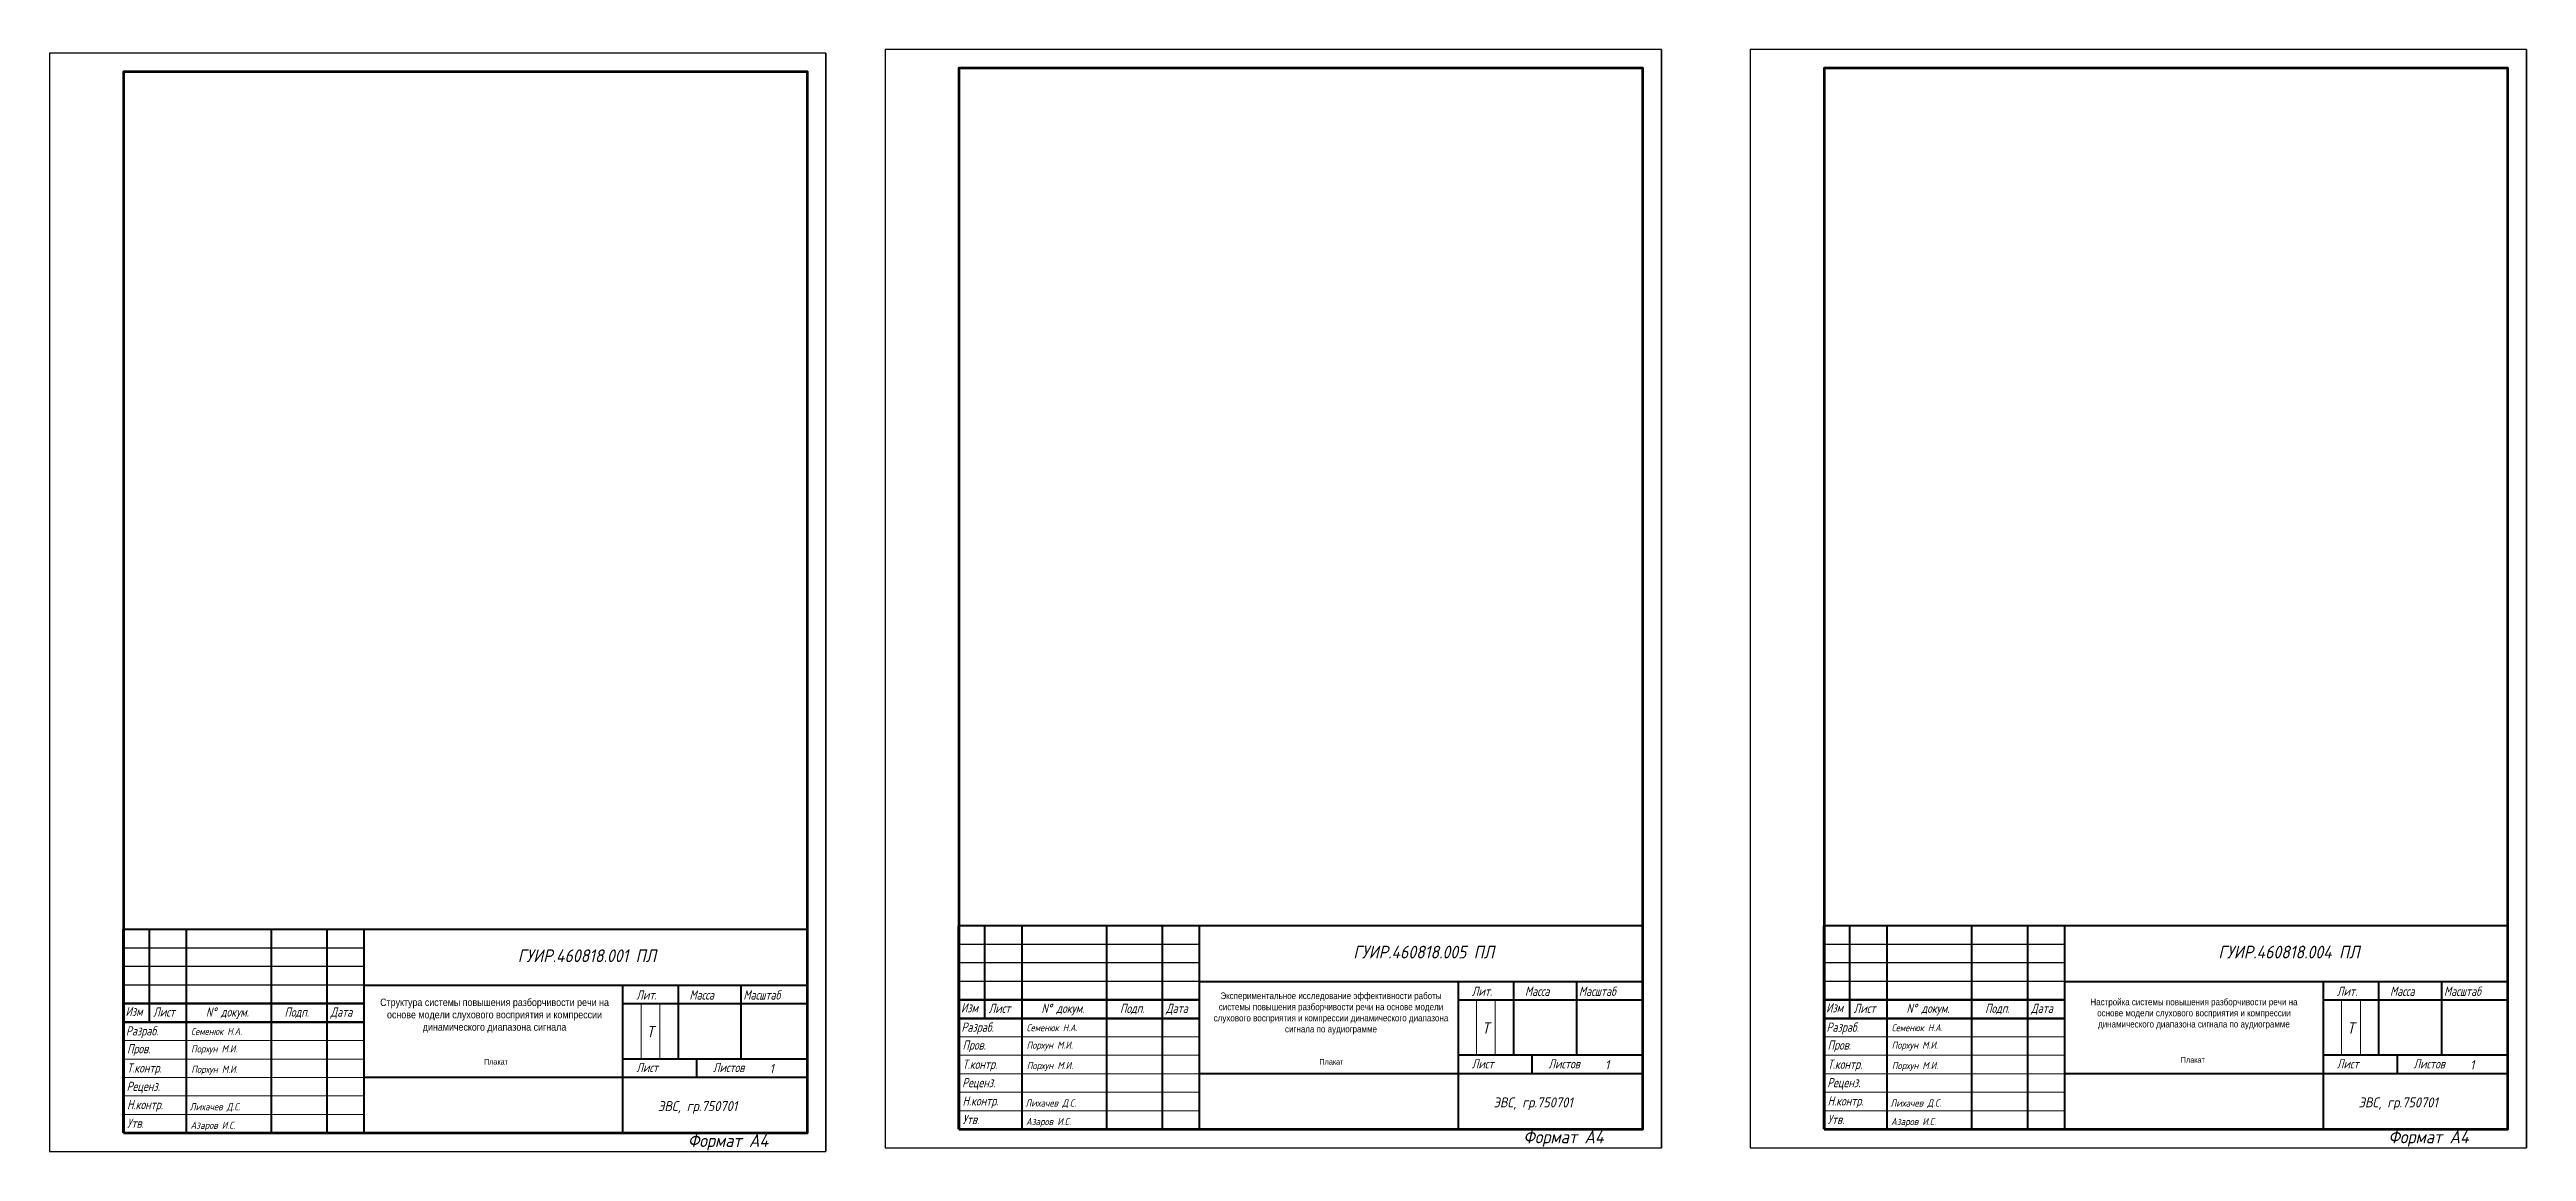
# Model space of a CAD drawing. Header units: millimetres. Extents: x 0 to 670, y 0 to 298.
import ezdxf

# ---------------------------------------------------------------- set-up
doc = ezdxf.new("R2010")
doc.units = ezdxf.units.MM
doc.header["$LTSCALE"] = 0.5
doc.layers.get('Defpoints').update_dxf_attribs({"color": 5})
doc.layers.add('4-текст', color=7, linetype='Continuous', true_color=0x00ad00)
for name, color, linetype, lineweight in [('Основная', 7, 'Continuous', 40), ('текст', 7, 'Continuous', 30), ('тонкая', 7, 'Continuous', 20)]:
    doc.layers.add(name, color=color, linetype=linetype, lineweight=lineweight)
doc.styles.get("Standard").update_dxf_attribs({"font": 'ISOCPEUI.TTF', "width": 0.9})
doc.styles.add('стиль1', font='romans.shx', dxfattribs={"width": 0.75, "oblique": 15, "height": 3.5})

msp = doc.modelspace()

# ---------------------------------------------------------------- linework, layer by layer
for p, q in [((210, 297), (210, 0)), ((436, 298), (436, 1)), ((670, 298), (670, 1)), ((85, 55), (20, 55)), ((311, 56), (246, 56)), ((545, 56), (480, 56)), ((85, 50), (20, 50)), ((311, 51), (246, 51)), ((545, 51), (480, 51)), ((85, 45), (20, 45)), ((311, 46), (246, 46)), ((545, 46), (480, 46)), ((155, 5), (155, 5)), ((381, 6), (381, 6)), ((615, 6), (615, 6))]:
    msp.add_line(p, q)
at = {"color": 7, "linetype": 'Continuous', "lineweight": 60}
for p, q in [((246, 6), (246, 61)), ((480, 6), (480, 61)), ((20, 5), (20, 60))]:
    msp.add_line(p, q, dxfattribs=at)
at = {"lineweight": 50}
for p, q in [((311, 41), (246, 41)), ((545, 41), (480, 41)), ((85, 40), (20, 40)), ((85, 35), (20, 35)), ((311, 36), (246, 36)), ((545, 36), (480, 36))]:
    msp.add_line(p, q, dxfattribs=at)
at = {"color": 7, "linetype": 'Continuous', "lineweight": 60}
for points in [[(20, 5), (205, 5), (205, 292), (20, 292)], [(246, 6), (431, 6), (431, 293), (246, 293)], [(480, 6), (665, 6), (665, 293), (480, 293)]]:
    msp.add_lwpolyline(points, close=True, dxfattribs=at)
at = {"layer": 'Defpoints'}
for points in [[(0, 0), (210, 0), (210, 297), (0, 297)], [(226, 1), (436, 1), (436, 298), (226, 298)], [(460, 1), (670, 1), (670, 298), (460, 298)]]:
    msp.add_lwpolyline(points, close=True, dxfattribs=at)
at = {"layer": 'Основная'}
for p, q in [((246, 61), (246, 6)), ((431, 61), (246, 61)), ((253, 36), (253, 61)), ((263, 61), (263, 6)), ((286, 6), (286, 61)), ((301, 61), (301, 6)), ((311, 61), (311, 6)), ((480, 61), (480, 6)), ((665, 61), (480, 61)), ((487, 36), (487, 61)), ((497, 61), (497, 6)), ((520, 6), (520, 61)), ((535, 61), (535, 6)), ((545, 61), (545, 6)), ((20, 60), (20, 5)), ((205, 60), (20, 60)), ((27, 35), (27, 60)), ((37, 60), (37, 5)), ((60, 5), (60, 60)), ((75, 60), (75, 5)), ((85, 60), (85, 5)), ((85, 45), (205, 45)), ((155, 45), (155, 5)), ((170, 45), (170, 25)), ((187, 45), (187, 25)), ((311, 46), (431, 46)), ((381, 46), (381, 6)), ((381, 41), (431, 41)), ((396, 46), (396, 26)), ((413, 46), (413, 26)), ((545, 46), (665, 46)), ((615, 46), (615, 6)), ((615, 41), (665, 41)), ((630, 46), (630, 26)), ((647, 46), (647, 26)), ((155, 40), (205, 40)), ((205, 25), (155, 25)), ((175, 25), (175, 20)), ((431, 21), (311, 21)), ((431, 26), (381, 26)), ((401, 26), (401, 21)), ((665, 21), (545, 21)), ((665, 26), (615, 26)), ((635, 26), (635, 21)), ((205, 20), (85, 20))]:
    msp.add_line(p, q, dxfattribs=at)
at = {"layer": 'тонкая'}
for p, q in [((385.99, 40.79), (385.99, 26)), ((391.07, 40.79), (391.07, 26)), ((619.99, 40.79), (619.99, 26)), ((625.07, 40.79), (625.07, 26)), ((159.99, 39.79), (159.99, 25)), ((165.07, 39.79), (165.07, 25)), ((20, 30), (85, 30)), ((246, 31), (311, 31)), ((480, 31), (545, 31)), ((85, 25), (20, 25)), ((311, 26), (246, 26)), ((311, 21), (246, 21)), ((545, 26), (480, 26)), ((545, 21), (480, 21)), ((85, 20), (20, 20))]:
    msp.add_line(p, q, dxfattribs=at)
for points in [[(20, 15), (85, 15)], [(246, 16), (311, 16)], [(480, 16), (545, 16)], [(20, 10), (85, 10)], [(246, 11), (311, 11)], [(480, 11), (545, 11)]]:
    msp.add_lwpolyline(points, dxfattribs=at)

# ---------------------------------------------------------------- texts
at = {"color": 7, "linetype": 'Continuous', "lineweight": 70, "width": 0.9}
for p in [(172.66, 1.2), (398.66, 2.2), (632.66, 2.2)]:
    msp.add_text('Формат А4', height=3.5, dxfattribs=at).set_placement(p)
at = {"layer": '4-текст', "lineweight": -3, "width": 0.9}
for s, height, p in [('ГУИР.460818.001 ПЛ', 3.43, (126.66, 51.21)), ('ГУИР.460818.005 ПЛ', 3.43, (352.66, 52.21)), ('ГУИР.460818.004 ПЛ', 3.43, (586.66, 52.21)), ('Т', 3.09, (161.5, 30.83)), ('Семенюк Н.А.', 1.8564, (264.29, 32.52)), ('Т', 3.09, (387.5, 31.83)), ('Семенюк Н.А.', 1.8564, (498.29, 32.52)), ('Т', 3.09, (621.5, 31.83)), ('Семенюк Н.А.', 1.8564, (38.29, 31.52)), ('Порхун М.И.', 1.9291, (38.29, 26.78)), ('Порхун М.И.', 1.9291, (264.29, 27.78)), ('Порхун М.И.', 1.9291, (498.29, 27.78)), ('Порхун М.И.', 1.9291, (38.35, 21.25)), ('1', 2.5, (194.78, 21.15)), ('Порхун М.И.', 1.9291, (264.35, 22.25)), ('1', 2.5, (420.78, 22.15)), ('Порхун М.И.', 1.9291, (498.35, 22.25)), ('1', 2.5, (654.78, 22.15)), ('ЭВС, гр.750701', 2.695, (164.58, 10.91)), ('Лихачев Д.С.', 1.9291, (263.95, 12.14)), ('ЭВС, гр.750701', 2.695, (390.58, 11.91)), ('Лихачев Д.С.', 1.9291, (497.95, 12.14)), ('ЭВС, гр.750701', 2.695, (624.58, 11.91)), ('Лихачев Д.С.', 1.9291, (37.95, 11.14)), ('Азаров И.С.', 1.9291, (38.13, 6.11)), ('Азаров И.С.', 1.9291, (264.13, 7.11)), ('Азаров И.С.', 1.9291, (498.13, 7.11))]:
    msp.add_text(s, height=height, dxfattribs=at).set_placement(p)
at = {"layer": '4-текст', "attachment_point": 1}
for s, width, heights, insert, char_height in [('\\pxqc;{\\Ftxt|c204;Структура системы повышения разборчивости речи на основе модели слухового восприятия и компрессии динамического диапазона сигнала  }', 66.7408, [16.53], (87, 41.33), 2), ('\\pxqc;{\\Ftxt|c204;Экспериментальное исследование эффективности работы системы повышения разборчивости речи на основе модели слухового восприятия и компрессии динамического диапазона сигнала по аудиограмме }', 66.7408, [19.21], (313.26, 43), 1.8), ('\\pxqc;{\\Ftxt|c204;Настройка системы повышения разборчивости речи на основе модели слухового восприятия и компрессии динамического диапазона сигнала по аудиограмме }', 62.1166, [17.81], (549, 41.33), 1.8), ('\\pxi-3,l4,qc,t4;{\\Ftxt|c204;Плакат}', 70, [5.73], (85, 25), 1.5), ('\\pxi-3,l4,qc,t4;{\\Ftxt|c204;Плакат}', 70, [5.73], (311, 25), 1.5), ('\\pxi-3,l4,qc,t4;{\\Ftxt|c204;Плакат}', 70, [5.73], (544, 25.5), 1.5)]:
    msp.add_mtext_dynamic_manual_height_columns(s, width=width, gutter_width=35, heights=heights, dxfattribs=dict(at, insert=insert, char_height=char_height))
at = {"layer": 'текст', "style": 'стиль1', "oblique": 15, "width": 0.75}
for s, p in [('Лит.', (158.72, 41.07)), ('Масса', (173.09, 41.07)), ('Масштаб', (187.68, 41.07)), ('Лит.', (384.72, 42.07)), ('Масса', (399.09, 42.07)), ('Масштаб', (413.68, 42.07)), ('Лит.', (618.72, 42.07)), ('Масса', (633.09, 42.07)), ('Масштаб', (647.68, 42.07)), ('Изм', (20.55, 36.61)), ('Разраб.', (20.66, 31.36)), ('Лист', (28.02, 36.46)), ('N%%d докум. ', (42.3, 36.46)), ('Подп.', (63.56, 36.46)), ('Дата', (76.01, 36.46)), ('Изм', (246.55, 37.61)), ('Разраб.', (246.66, 32.36)), ('Лист', (254.02, 37.46)), ('N%%d докум. ', (268.3, 37.46)), ('Подп.', (289.56, 37.46)), ('Дата', (302.01, 37.46)), ('Изм', (480.55, 37.61)), ('Разраб.', (480.66, 32.36)), ('Лист', (488.02, 37.46)), ('N%%d докум. ', (502.3, 37.46)), ('Подп.', (523.56, 37.46)), ('Дата', (536.01, 37.46)), ('Пров.', (20.96, 26.53)), ('Пров.', (246.96, 27.53)), ('Пров.', (480.96, 27.53)), ('Т.контр.', (20.96, 21.33)), ('Лист', (158.72, 21.45)), ('Листов', (179.44, 21.45)), ('Т.контр.', (246.96, 22.33)), ('Лист', (384.72, 22.45)), ('Листов', (405.44, 22.45)), ('Т.контр.', (480.96, 22.33)), ('Лист', (618.72, 22.45)), ('Листов', (639.44, 22.45)), ('Реценз.', (20.86, 16.36)), ('Н.контр.', (20.96, 11.41)), ('Реценз.', (246.86, 17.36)), ('Н.контр.', (246.96, 12.41)), ('Реценз.', (480.86, 17.36)), ('Н.контр.', (480.96, 12.41)), ('Утв.', (20.96, 6.39)), ('Утв.', (246.96, 7.39)), ('Утв.', (480.96, 7.39))]:
    msp.add_text(s, height=2.5, dxfattribs=at).set_placement(p)

doc.saveas('drawing.dxf')
